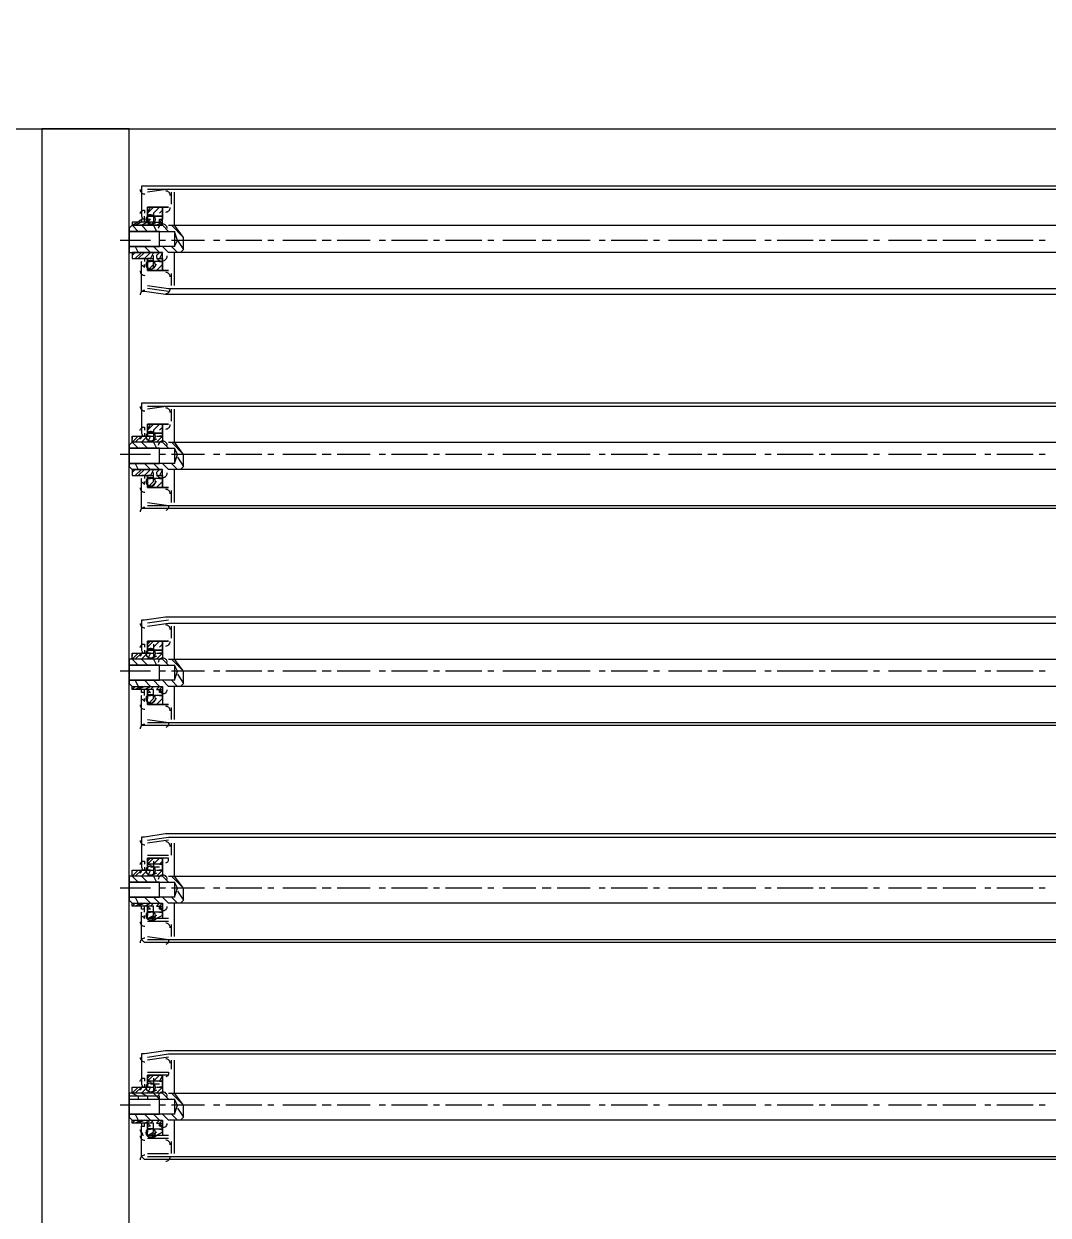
# Model space of a CAD drawing. Header units: millimetres. Extents: x -283029 to -254660, y -24907 to 10674.
# Drawn here: x -279316.98 to -279301.25, y -18406.33 to -18388.03 of the extents above; entities that cross this region are included whole.
import ezdxf

# ---------------------------------------------------------------- set-up
doc = ezdxf.new("R2010")
doc.units = ezdxf.units.MM
doc.header["$LTSCALE"] = 100
doc.layers.add('PDF2_0', color=2, linetype='Continuous')
doc.layers.add('PDF2_3中心线层', color=2, linetype='Continuous')

msp = doc.modelspace()

# ---------------------------------------------------------------- linework, layer by layer
at = {"layer": 'PDF2_0', "color": 7, "lineweight": 25}
msp.add_lwpolyline([(-279325.082, -18379.142), (-279323.786, -18379.142), (-279323.786, -18389.646), (-279282.186, -18389.646), (-279282.186, -18368.684), (-279323.786, -18368.684), (-279323.786, -18379.142)], dxfattribs=at)
msp.add_lwpolyline([(-279316.706, -18389.646), (-279316.706, -18412.968), (-279315.365, -18412.968), (-279315.365, -18389.646)], close=True, dxfattribs=at)
at = {"layer": 'PDF2_0', "lineweight": 25}
for points in [[(-279315.087, -18390.572), (-279314.763, -18390.572), (-279293.616, -18390.572), (-279293.616, -18390.525), (-279314.809, -18390.525), (-279315.133, -18390.525), (-279315.179, -18390.525), (-279315.179, -18390.988, -0.159525), (-279315.164, -18391.034, 0.152501), (-279315.226, -18391.081), (-279315.318, -18391.127), (-279315.226, -18391.22)], [(-279315.197, -18390.947, -0.414215), (-279315.133, -18390.896), (-279315.133, -18390.942)], [(-279314.975, -18391.005, 0.577372), (-279315.087, -18390.988), (-279315.041, -18390.988), (-279315.087, -18390.988), (-279315.087, -18390.942), (-279315.087, -18391.034), (-279315.041, -18391.034), (-279315.087, -18391.081), (-279315.087, -18391.034), (-279315.087, -18390.942), (-279315.087, -18390.849), (-279315.087, -18391.081), (-279315.179, -18391.127), (-279315.087, -18391.22)], [(-279293.801, -18391.543), (-279293.801, -18391.729), (-279293.847, -18391.729), (-279293.94, -18391.821), (-279293.616, -18392.099), (-279293.616, -18392.191), (-279314.809, -18392.191), (-279315.133, -18392.145), (-279315.179, -18392.145), (-279315.179, -18391.682, 0.197643), (-279315.177, -18391.736, -0.159525), (-279315.133, -18391.775), (-279315.133, -18391.729)], [(-279314.856, -18391.682), (-279314.902, -18391.682), (-279314.856, -18391.682), (-279314.856, -18391.729), (-279314.856, -18391.636), (-279314.902, -18391.636), (-279314.856, -18391.636), (-279314.856, -18391.729), (-279314.856, -18391.821), (-279315.087, -18391.821), (-279315.087, -18391.729), (-279315.087, -18391.682), (-279315.041, -18391.682), (-279315.087, -18391.682), (-279315.087, -18391.729), (-279315.095, -18391.768, 0.577372), (-279314.994, -18391.775), (-279314.994, -18391.59)], [(-279314.994, -18391.451), (-279314.902, -18391.543), (-279314.948, -18391.59, 1.000002), (-279314.781, -18391.595)], [(-279315.087, -18393.903), (-279314.763, -18393.903), (-279293.616, -18393.903), (-279293.616, -18393.857), (-279314.809, -18393.857), (-279315.133, -18393.857), (-279315.179, -18393.857), (-279315.179, -18394.32, -0.159525), (-279315.164, -18394.366, 0.152501), (-279315.197, -18394.416)], [(-279314.975, -18394.336, 0.577372), (-279315.087, -18394.32), (-279315.041, -18394.32), (-279315.087, -18394.32), (-279315.087, -18394.274), (-279315.087, -18394.366), (-279315.041, -18394.366), (-279315.087, -18394.366), (-279315.087, -18394.274), (-279315.087, -18394.181), (-279315.087, -18394.366), (-279315.179, -18394.459), (-279315.087, -18394.551)], [(-279315.197, -18394.279, -0.414215), (-279315.133, -18394.227), (-279315.133, -18394.274)], [(-279293.801, -18394.875), (-279293.801, -18395.06), (-279293.847, -18395.06), (-279293.94, -18395.153), (-279293.616, -18395.43), (-279293.616, -18395.477), (-279314.809, -18395.477), (-279315.133, -18395.477), (-279315.179, -18395.477), (-279315.179, -18395.014, 0.197643), (-279315.177, -18395.068, -0.159525), (-279315.133, -18395.107), (-279315.133, -18395.06)], [(-279314.994, -18394.783), (-279314.902, -18394.875), (-279314.948, -18394.921, 1.000002), (-279314.781, -18394.926)], [(-279314.856, -18395.014), (-279314.902, -18395.014), (-279314.856, -18395.014), (-279314.856, -18395.06), (-279314.856, -18394.968), (-279314.902, -18394.968), (-279314.856, -18394.968), (-279314.856, -18395.06), (-279314.856, -18395.153), (-279315.087, -18395.153), (-279315.087, -18395.06), (-279315.087, -18395.014), (-279315.041, -18395.014), (-279315.087, -18395.014), (-279315.087, -18395.06), (-279315.087, -18395.107, 0.577372), (-279314.975, -18395.1)], [(-279315.087, -18395.384), (-279314.763, -18395.43, -0.414215), (-279314.804, -18395.505)], [(-279315.087, -18397.281), (-279314.763, -18397.235), (-279293.616, -18397.235), (-279293.616, -18397.143), (-279314.809, -18397.143), (-279315.133, -18397.189), (-279315.179, -18397.189), (-279315.179, -18397.652, -0.159525), (-279315.164, -18397.698, 0.152501), (-279315.197, -18397.747)], [(-279315.197, -18397.61, -0.414215), (-279315.133, -18397.559), (-279315.133, -18397.605)], [(-279314.975, -18397.668, 0.577372), (-279315.087, -18397.652), (-279315.041, -18397.652), (-279315.087, -18397.652), (-279315.087, -18397.605), (-279315.087, -18397.698), (-279315.041, -18397.698), (-279315.087, -18397.698), (-279315.087, -18397.605), (-279315.087, -18397.513), (-279315.087, -18397.698), (-279315.179, -18397.79), (-279315.087, -18397.883)], [(-279314.856, -18397.744), (-279314.856, -18397.79), (-279315.318, -18397.79), (-279315.365, -18397.79), (-279315.365, -18398.161), (-279315.318, -18398.207), (-279314.856, -18398.207), (-279314.902, -18398.253, 1.000002), (-279314.781, -18398.258)], [(-279293.616, -18398.762), (-279293.616, -18398.808), (-279314.809, -18398.808), (-279315.133, -18398.808), (-279315.179, -18398.808), (-279315.179, -18398.346, 0.197643), (-279315.177, -18398.4, -0.159525), (-279315.133, -18398.438), (-279315.133, -18398.392)], [(-279314.975, -18398.432, -0.577372), (-279315.087, -18398.438), (-279315.087, -18398.392)], [(-279315.087, -18398.716), (-279314.763, -18398.762, -0.414215), (-279314.804, -18398.837)], [(-279315.087, -18400.567), (-279314.763, -18400.521), (-279293.616, -18400.521), (-279293.616, -18400.474), (-279314.809, -18400.474), (-279315.133, -18400.521), (-279315.179, -18400.521), (-279315.179, -18400.983, -0.159525), (-279315.164, -18401.03, 0.152501), (-279315.197, -18401.079)], [(-279315.197, -18400.942, -0.414215), (-279315.133, -18400.891), (-279315.133, -18400.937)], [(-279314.804, -18400.919, 0.414215), (-279314.763, -18400.844), (-279315.087, -18400.844)], [(-279314.856, -18401.076), (-279314.856, -18401.122), (-279315.318, -18401.122), (-279315.365, -18401.122), (-279315.365, -18401.492), (-279315.318, -18401.539), (-279314.856, -18401.539), (-279314.902, -18401.585, 1.000002), (-279314.781, -18401.59)], [(-279293.616, -18402.094), (-279293.616, -18402.14), (-279314.809, -18402.14), (-279315.133, -18402.14), (-279315.179, -18402.094), (-279315.179, -18401.677, 0.197643), (-279315.177, -18401.732, -0.159525), (-279315.133, -18401.77), (-279315.133, -18401.724)], [(-279314.856, -18401.724), (-279314.948, -18401.77, -0.577372), (-279315.087, -18401.77), (-279315.087, -18401.724)], [(-279315.087, -18402.048), (-279314.763, -18402.094, -0.414215), (-279314.804, -18402.169)], [(-279315.087, -18403.899), (-279314.763, -18403.852), (-279293.616, -18403.852), (-279293.616, -18403.806), (-279314.809, -18403.806), (-279315.133, -18403.852), (-279315.179, -18403.852), (-279315.179, -18404.315, -0.159525), (-279315.164, -18404.361, 0.152501), (-279315.197, -18404.411)], [(-279315.197, -18404.274, -0.414215), (-279315.133, -18404.222), (-279315.133, -18404.269)], [(-279315.087, -18404.13), (-279314.763, -18404.13, -0.414215), (-279314.804, -18404.205)], [(-279314.856, -18404.408), (-279314.856, -18404.454), (-279315.318, -18404.454), (-279315.365, -18404.454), (-279315.365, -18404.824), (-279315.318, -18404.87), (-279314.856, -18404.87), (-279314.902, -18404.917, 1.000002), (-279314.781, -18404.922)], [(-279315.151, -18405.107, 0.159525), (-279315.164, -18405.066, -0.197643), (-279315.197, -18405.015)], [(-279314.856, -18405.055), (-279314.948, -18405.102, -0.577372), (-279315.095, -18405.096)]]:
    msp.add_lwpolyline(points, format="xyb", dxfattribs=at)
for points in [[(-279315.179, -18390.525), (-279315.179, -18390.525)], [(-279315.087, -18390.525), (-279315.087, -18390.525)], [(-279314.763, -18390.572), (-279315.087, -18390.618)], [(-279314.763, -18390.618), (-279314.763, -18390.618)], [(-279314.717, -18390.803), (-279314.717, -18390.618)], [(-279314.578, -18391.543), (-279314.532, -18391.497), (-279314.532, -18391.451), (-279314.532, -18391.312), (-279314.67, -18391.127), (-279314.67, -18390.803), (-279314.67, -18390.618)], [(-279314.902, -18390.849), (-279314.994, -18390.942), (-279314.994, -18391.081), (-279315.318, -18391.081), (-279315.318, -18391.127), (-279314.856, -18391.127), (-279314.856, -18391.081), (-279314.856, -18390.849), (-279314.856, -18390.942), (-279314.856, -18391.034), (-279314.902, -18391.081), (-279314.902, -18391.034), (-279314.856, -18391.034), (-279314.856, -18390.942), (-279314.856, -18390.988)], [(-279314.994, -18390.849), (-279315.087, -18390.942), (-279315.041, -18390.849)], [(-279315.087, -18390.849), (-279314.856, -18390.849), (-279315.087, -18390.849)], [(-279314.763, -18390.803), (-279314.763, -18390.803)], [(-279315.133, -18391.081), (-279315.133, -18391.034), (-279315.179, -18391.034), (-279315.179, -18391.081), (-279315.272, -18391.127)], [(-279315.179, -18390.942), (-279315.179, -18390.942)], [(-279315.179, -18390.988), (-279315.179, -18390.988)], [(-279315.133, -18391.034), (-279315.133, -18390.988)], [(-279315.087, -18390.942), (-279315.087, -18390.896)], [(-279315.087, -18391.034), (-279315.087, -18391.034)], [(-279314.856, -18390.896), (-279314.902, -18390.942)], [(-279314.856, -18390.942), (-279314.856, -18390.942)], [(-279314.763, -18391.22), (-279314.856, -18391.127), (-279315.318, -18391.127), (-279315.365, -18391.173), (-279315.365, -18391.543), (-279315.318, -18391.543), (-279314.856, -18391.543), (-279314.902, -18391.636)], [(-279314.67, -18391.451), (-279315.365, -18391.451), (-279314.902, -18391.451), (-279314.902, -18391.22), (-279315.365, -18391.22), (-279314.67, -18391.22), (-279314.67, -18391.451), (-279314.624, -18391.358), (-279314.67, -18391.22)], [(-279315.318, -18391.081), (-279315.318, -18391.081)], [(-279315.226, -18391.22), (-279315.226, -18391.22)], [(-279315.041, -18391.081), (-279315.087, -18391.127)], [(-279315.087, -18391.22), (-279315.087, -18391.22)], [(-279315.041, -18391.127), (-279314.948, -18391.081), (-279314.856, -18391.081), (-279314.948, -18391.127)], [(-279314.994, -18391.127), (-279314.948, -18391.22), (-279314.902, -18391.22)], [(-279314.856, -18391.127), (-279314.856, -18391.127)], [(-279314.763, -18391.127), (-279294.217, -18391.127)], [(-279314.717, -18391.127), (-279314.532, -18391.312)], [(-279314.624, -18391.358), (-279314.532, -18391.497)], [(-279315.318, -18391.451), (-279315.272, -18391.451), (-279315.226, -18391.543)], [(-279315.272, -18391.543), (-279315.318, -18391.59)], [(-279315.087, -18391.636), (-279315.087, -18391.821), (-279314.856, -18391.821), (-279314.856, -18391.636), (-279314.856, -18391.543), (-279315.318, -18391.543), (-279315.318, -18391.636), (-279314.994, -18391.636)], [(-279315.179, -18391.543), (-279315.272, -18391.636)], [(-279315.133, -18391.543), (-279315.226, -18391.636)], [(-279315.133, -18391.451), (-279315.041, -18391.543), (-279315.133, -18391.636), (-279315.133, -18391.682)], [(-279315.087, -18392.052), (-279314.763, -18392.099), (-279293.616, -18392.099), (-279294.217, -18392.099), (-279294.31, -18392.052), (-279294.31, -18391.543)], [(-279314.994, -18391.543), (-279315.041, -18391.636)], [(-279314.994, -18391.451), (-279314.994, -18391.451)], [(-279294.217, -18391.543), (-279314.763, -18391.543), (-279314.856, -18391.451)], [(-279314.717, -18391.451), (-279314.624, -18391.543)], [(-279314.67, -18392.052), (-279314.67, -18391.867), (-279314.67, -18391.543)], [(-279315.133, -18391.636), (-279315.179, -18391.636)], [(-279315.179, -18391.636), (-279315.179, -18391.636)], [(-279315.179, -18391.729), (-279315.179, -18391.729)], [(-279315.133, -18391.636), (-279315.133, -18391.636)], [(-279315.087, -18391.636), (-279315.087, -18391.636)], [(-279314.994, -18391.729), (-279315.087, -18391.821), (-279314.763, -18391.821), (-279315.087, -18391.821)], [(-279314.902, -18391.682), (-279315.041, -18391.682)], [(-279314.948, -18391.729), (-279315.041, -18391.821)], [(-279314.948, -18391.636), (-279314.856, -18391.636)], [(-279314.856, -18391.729), (-279314.948, -18391.821)], [(-279314.856, -18391.775), (-279314.856, -18391.821)], [(-279314.763, -18391.867), (-279314.763, -18391.867)], [(-279314.717, -18392.052), (-279314.717, -18391.867)], [(-279315.179, -18392.145), (-279315.179, -18392.145)], [(-279315.133, -18392.145), (-279315.133, -18392.145)], [(-279314.763, -18392.145), (-279315.087, -18392.099)], [(-279315.087, -18392.145), (-279315.087, -18392.145)], [(-279314.763, -18392.052), (-279314.763, -18392.052)], [(-279315.179, -18393.857), (-279315.179, -18393.857)], [(-279315.087, -18393.857), (-279315.087, -18393.857)], [(-279314.763, -18393.903), (-279315.087, -18393.95)], [(-279314.763, -18393.95), (-279314.763, -18393.95)], [(-279314.717, -18394.135), (-279314.717, -18393.95)], [(-279314.578, -18394.875), (-279314.532, -18394.829), (-279314.532, -18394.783), (-279314.532, -18394.644), (-279314.67, -18394.459), (-279314.67, -18394.135), (-279314.67, -18393.95)], [(-279314.994, -18394.181), (-279315.087, -18394.274), (-279315.041, -18394.181)], [(-279315.087, -18394.181), (-279314.856, -18394.181), (-279315.087, -18394.181)], [(-279314.902, -18394.181), (-279314.994, -18394.274), (-279314.994, -18394.412)], [(-279314.856, -18394.32), (-279314.856, -18394.274), (-279314.856, -18394.366), (-279314.902, -18394.366), (-279314.856, -18394.366), (-279314.856, -18394.274), (-279314.856, -18394.181), (-279314.856, -18394.366), (-279314.856, -18394.459), (-279314.763, -18394.551)], [(-279314.763, -18394.135), (-279314.763, -18394.135)], [(-279315.226, -18394.366), (-279315.318, -18394.459), (-279315.226, -18394.551)], [(-279315.318, -18394.366), (-279315.318, -18394.412)], [(-279314.856, -18394.459), (-279315.318, -18394.459), (-279315.318, -18394.366), (-279314.994, -18394.366)], [(-279315.133, -18394.32), (-279315.133, -18394.366), (-279315.179, -18394.366), (-279315.272, -18394.459)], [(-279315.179, -18394.274), (-279315.179, -18394.274)], [(-279315.179, -18394.32), (-279315.179, -18394.32)], [(-279315.179, -18394.366), (-279315.179, -18394.366)], [(-279315.087, -18394.274), (-279315.087, -18394.227)], [(-279315.041, -18394.366), (-279315.087, -18394.459)], [(-279315.087, -18394.366), (-279315.087, -18394.366)], [(-279314.948, -18394.366), (-279314.856, -18394.366), (-279314.948, -18394.459)], [(-279314.856, -18394.227), (-279314.902, -18394.274)], [(-279314.856, -18394.274), (-279314.856, -18394.274)], [(-279314.856, -18394.412), (-279314.856, -18394.459), (-279315.318, -18394.459), (-279315.365, -18394.505), (-279315.365, -18394.829), (-279315.318, -18394.875), (-279314.856, -18394.875), (-279314.902, -18394.968)], [(-279314.67, -18394.783), (-279315.365, -18394.783), (-279314.902, -18394.783), (-279314.902, -18394.551), (-279315.365, -18394.551), (-279314.67, -18394.551), (-279314.67, -18394.783), (-279314.624, -18394.644), (-279314.67, -18394.551)], [(-279315.226, -18394.551), (-279315.226, -18394.551)], [(-279315.087, -18394.551), (-279315.087, -18394.551)], [(-279314.948, -18394.412), (-279315.041, -18394.459)], [(-279314.994, -18394.459), (-279314.948, -18394.551), (-279314.902, -18394.551)], [(-279314.763, -18394.459), (-279294.217, -18394.459)], [(-279314.717, -18394.459), (-279314.532, -18394.644)], [(-279314.624, -18394.69), (-279314.532, -18394.829)], [(-279315.318, -18394.783), (-279315.272, -18394.783), (-279315.226, -18394.875)], [(-279315.272, -18394.875), (-279315.318, -18394.921)], [(-279315.087, -18394.968), (-279315.087, -18395.153), (-279314.856, -18395.153), (-279314.856, -18394.968), (-279314.856, -18394.875), (-279315.318, -18394.875), (-279315.318, -18394.968), (-279314.994, -18394.968)], [(-279315.179, -18394.875), (-279315.272, -18394.968)], [(-279315.133, -18394.875), (-279315.226, -18394.968)], [(-279315.133, -18394.783), (-279315.041, -18394.875), (-279315.133, -18394.968), (-279315.133, -18395.014)], [(-279315.087, -18395.43), (-279314.763, -18395.43), (-279293.616, -18395.43), (-279294.217, -18395.43), (-279294.31, -18395.384), (-279294.31, -18394.875)], [(-279314.994, -18394.875), (-279315.041, -18394.968)], [(-279314.994, -18394.783), (-279314.994, -18394.783)], [(-279294.217, -18394.875), (-279314.763, -18394.875), (-279314.856, -18394.783)], [(-279314.717, -18394.783), (-279314.624, -18394.875)], [(-279314.67, -18395.384), (-279314.67, -18395.199), (-279314.67, -18394.875)], [(-279315.133, -18394.968), (-279315.179, -18394.968)], [(-279315.179, -18394.968), (-279315.179, -18394.968)], [(-279315.179, -18395.06), (-279315.179, -18395.06)], [(-279315.133, -18394.968), (-279315.133, -18394.968)], [(-279315.087, -18395.153), (-279314.763, -18395.153), (-279315.087, -18395.153), (-279314.994, -18395.06), (-279314.994, -18394.921)], [(-279315.087, -18394.968), (-279315.087, -18394.968)], [(-279314.902, -18395.014), (-279315.041, -18395.014)], [(-279314.948, -18395.06), (-279315.041, -18395.153)], [(-279314.948, -18394.968), (-279314.856, -18394.968)], [(-279314.856, -18395.06), (-279314.948, -18395.153)], [(-279314.856, -18395.107), (-279314.856, -18395.153)], [(-279314.763, -18395.199), (-279314.763, -18395.199)], [(-279314.717, -18395.384), (-279314.717, -18395.199)], [(-279314.763, -18395.384), (-279314.763, -18395.384)], [(-279315.179, -18395.477), (-279315.179, -18395.477)], [(-279315.133, -18395.477), (-279315.133, -18395.477)], [(-279315.087, -18395.477), (-279315.087, -18395.477)], [(-279315.179, -18397.189), (-279315.179, -18397.189)], [(-279314.763, -18397.189), (-279315.087, -18397.235)], [(-279315.087, -18397.189), (-279315.087, -18397.189)], [(-279314.763, -18397.281), (-279314.763, -18397.281)], [(-279314.717, -18397.466), (-279314.717, -18397.281)], [(-279314.578, -18398.207), (-279314.532, -18398.161), (-279314.532, -18398.114), (-279314.532, -18397.975), (-279314.67, -18397.79), (-279314.67, -18397.466), (-279314.67, -18397.281)], [(-279314.763, -18397.466), (-279314.763, -18397.466)], [(-279315.133, -18397.652), (-279315.133, -18397.698), (-279315.179, -18397.698), (-279315.272, -18397.79)], [(-279315.179, -18397.605), (-279315.179, -18397.605)], [(-279315.179, -18397.652), (-279315.179, -18397.652)], [(-279314.994, -18397.513), (-279315.087, -18397.605), (-279315.087, -18397.559), (-279315.041, -18397.513)], [(-279315.087, -18397.513), (-279314.856, -18397.513), (-279315.087, -18397.513)], [(-279314.902, -18397.513), (-279314.994, -18397.605)], [(-279314.994, -18397.559), (-279314.994, -18397.744)], [(-279314.856, -18397.652), (-279314.856, -18397.605), (-279314.856, -18397.698), (-279314.902, -18397.698), (-279314.856, -18397.698), (-279314.856, -18397.605), (-279314.856, -18397.513), (-279314.856, -18397.698), (-279314.856, -18397.79), (-279314.763, -18397.883)], [(-279314.856, -18397.559), (-279314.902, -18397.605)], [(-279314.856, -18397.605), (-279314.856, -18397.605)], [(-279315.226, -18397.698), (-279315.318, -18397.79), (-279315.226, -18397.883)], [(-279315.318, -18397.698), (-279315.318, -18397.744)], [(-279314.856, -18397.79), (-279315.318, -18397.79), (-279315.318, -18397.698), (-279314.994, -18397.698)], [(-279315.179, -18397.698), (-279315.179, -18397.698)], [(-279315.041, -18397.698), (-279315.087, -18397.79)], [(-279315.087, -18397.698), (-279315.087, -18397.698)], [(-279314.948, -18397.744), (-279315.041, -18397.79)], [(-279314.994, -18397.79), (-279314.948, -18397.883), (-279314.902, -18397.883)], [(-279314.948, -18397.698), (-279314.856, -18397.698), (-279314.948, -18397.79)], [(-279314.763, -18397.79), (-279294.217, -18397.79)], [(-279314.717, -18397.79), (-279314.532, -18397.975)], [(-279314.67, -18398.114), (-279315.365, -18398.114), (-279314.902, -18398.114), (-279314.902, -18397.883), (-279315.365, -18397.883), (-279314.67, -18397.883), (-279314.67, -18398.114), (-279314.624, -18397.975), (-279314.67, -18397.883)], [(-279315.226, -18397.883), (-279315.226, -18397.883)], [(-279315.087, -18397.883), (-279315.087, -18397.883)], [(-279314.624, -18398.022), (-279314.532, -18398.161)], [(-279315.318, -18398.114), (-279315.272, -18398.114), (-279315.226, -18398.207)], [(-279315.087, -18398.485), (-279314.763, -18398.485), (-279315.087, -18398.485), (-279314.994, -18398.392), (-279314.994, -18398.253), (-279315.318, -18398.253), (-279315.318, -18398.207), (-279314.856, -18398.207), (-279314.856, -18398.253), (-279314.856, -18398.485), (-279315.087, -18398.485), (-279315.087, -18398.253)], [(-279315.272, -18398.207), (-279315.318, -18398.253)], [(-279315.179, -18398.207), (-279315.272, -18398.253)], [(-279315.133, -18398.207), (-279315.226, -18398.253)], [(-279315.133, -18398.346), (-279315.133, -18398.299), (-279315.133, -18398.253), (-279315.041, -18398.207), (-279315.133, -18398.114)], [(-279315.087, -18398.762), (-279314.763, -18398.762), (-279293.616, -18398.762), (-279294.217, -18398.762), (-279294.31, -18398.716), (-279294.31, -18398.207)], [(-279314.994, -18398.207), (-279315.041, -18398.253)], [(-279314.994, -18398.114), (-279314.902, -18398.207), (-279314.948, -18398.253), (-279314.856, -18398.253)], [(-279314.994, -18398.114), (-279314.994, -18398.114)], [(-279294.217, -18398.207), (-279314.763, -18398.207), (-279314.856, -18398.114)], [(-279314.717, -18398.114), (-279314.624, -18398.207)], [(-279314.67, -18398.716), (-279314.67, -18398.531), (-279314.67, -18398.207)], [(-279315.133, -18398.299), (-279315.179, -18398.299), (-279315.179, -18398.253)], [(-279315.179, -18398.392), (-279315.179, -18398.392)], [(-279314.856, -18398.346), (-279314.902, -18398.346), (-279314.856, -18398.346), (-279314.856, -18398.392), (-279314.856, -18398.299), (-279314.902, -18398.299), (-279314.902, -18398.253), (-279314.856, -18398.299), (-279314.856, -18398.392), (-279314.856, -18398.485), (-279315.087, -18398.485), (-279315.087, -18398.392), (-279315.087, -18398.346), (-279315.041, -18398.346), (-279315.087, -18398.346)], [(-279315.087, -18398.299), (-279315.087, -18398.299)], [(-279315.087, -18398.346), (-279315.087, -18398.346)], [(-279315.087, -18398.392), (-279315.087, -18398.392)], [(-279314.902, -18398.346), (-279315.041, -18398.346)], [(-279314.948, -18398.392), (-279315.041, -18398.485)], [(-279314.856, -18398.392), (-279314.948, -18398.485)], [(-279314.856, -18398.438), (-279314.856, -18398.485)], [(-279314.763, -18398.531), (-279314.763, -18398.531)], [(-279314.717, -18398.716), (-279314.717, -18398.531)], [(-279315.179, -18398.808), (-279315.179, -18398.762)], [(-279314.763, -18398.716), (-279314.763, -18398.716)], [(-279315.133, -18398.808), (-279315.133, -18398.808)], [(-279315.087, -18398.808), (-279315.087, -18398.808)], [(-279315.179, -18400.521), (-279315.179, -18400.521)], [(-279315.087, -18400.521), (-279315.087, -18400.521)], [(-279314.763, -18400.567), (-279315.087, -18400.613)], [(-279314.763, -18400.613), (-279314.763, -18400.613)], [(-279314.717, -18400.798), (-279314.717, -18400.613)], [(-279314.578, -18401.539), (-279314.532, -18401.492), (-279314.532, -18401.446), (-279314.532, -18401.307), (-279314.67, -18401.122), (-279314.67, -18400.798), (-279314.67, -18400.613)], [(-279314.994, -18400.844), (-279315.087, -18400.937), (-279315.041, -18400.937), (-279315.087, -18400.937), (-279315.087, -18401.03), (-279315.041, -18401.03), (-279315.087, -18401.03), (-279315.087, -18400.937), (-279315.087, -18400.844), (-279315.087, -18401.03), (-279315.179, -18401.122), (-279315.087, -18401.215)], [(-279315.179, -18400.937), (-279315.179, -18400.937)], [(-279315.087, -18400.798), (-279314.763, -18400.798)], [(-279315.041, -18400.844), (-279315.087, -18400.891), (-279315.087, -18400.937)], [(-279315.087, -18400.844), (-279314.856, -18400.844), (-279315.087, -18400.844)], [(-279314.856, -18400.891), (-279314.902, -18400.937), (-279314.856, -18400.937), (-279315.041, -18400.937)], [(-279314.902, -18400.844), (-279314.994, -18400.937)], [(-279314.994, -18400.891), (-279314.994, -18401.076)], [(-279314.856, -18400.937), (-279314.856, -18400.844), (-279314.856, -18401.03), (-279314.856, -18401.122), (-279314.763, -18401.215)], [(-279314.856, -18400.937), (-279314.856, -18400.937)], [(-279315.226, -18401.03), (-279315.318, -18401.122), (-279315.226, -18401.215)], [(-279315.318, -18401.03), (-279315.318, -18401.03)], [(-279314.856, -18401.122), (-279315.318, -18401.122), (-279315.318, -18401.03), (-279314.994, -18401.03)], [(-279315.133, -18400.983), (-279315.133, -18401.03), (-279315.179, -18401.03), (-279315.272, -18401.122)], [(-279315.179, -18400.983), (-279315.179, -18400.983)], [(-279315.179, -18401.03), (-279315.179, -18401.03)], [(-279315.041, -18401.03), (-279315.087, -18401.122)], [(-279315.087, -18401.03), (-279315.087, -18401.03)], [(-279314.902, -18400.983), (-279315.041, -18400.983)], [(-279314.948, -18401.076), (-279315.041, -18401.122)], [(-279314.994, -18401.122), (-279314.948, -18401.215), (-279314.902, -18401.215)], [(-279314.948, -18401.03), (-279314.856, -18401.03), (-279314.948, -18401.122)], [(-279314.763, -18401.122), (-279294.217, -18401.122)], [(-279314.717, -18401.122), (-279314.532, -18401.307)], [(-279314.67, -18401.446), (-279315.365, -18401.446), (-279314.902, -18401.446), (-279314.902, -18401.215), (-279315.365, -18401.215), (-279314.67, -18401.215), (-279314.67, -18401.446), (-279314.624, -18401.307), (-279314.67, -18401.215)], [(-279315.226, -18401.215), (-279315.226, -18401.215)], [(-279315.087, -18401.215), (-279315.087, -18401.215)], [(-279315.318, -18401.446), (-279315.272, -18401.446), (-279315.226, -18401.539)], [(-279315.133, -18401.677), (-279315.133, -18401.631), (-279315.133, -18401.585), (-279315.041, -18401.539), (-279315.133, -18401.446)], [(-279314.994, -18401.446), (-279314.902, -18401.539), (-279314.948, -18401.585), (-279314.856, -18401.585)], [(-279314.994, -18401.446), (-279314.994, -18401.446)], [(-279294.217, -18401.539), (-279314.763, -18401.539), (-279314.856, -18401.446)], [(-279314.717, -18401.446), (-279314.624, -18401.539)], [(-279314.624, -18401.353), (-279314.532, -18401.492)], [(-279314.763, -18401.77), (-279315.087, -18401.77), (-279314.994, -18401.724), (-279314.994, -18401.585), (-279315.318, -18401.585), (-279315.318, -18401.539), (-279314.856, -18401.539), (-279314.856, -18401.585), (-279314.856, -18401.77), (-279315.087, -18401.77), (-279315.087, -18401.585)], [(-279315.272, -18401.539), (-279315.318, -18401.585)], [(-279315.179, -18401.539), (-279315.272, -18401.585)], [(-279315.133, -18401.539), (-279315.226, -18401.585)], [(-279315.133, -18401.631), (-279315.179, -18401.631), (-279315.179, -18401.585)], [(-279315.087, -18402.094), (-279314.763, -18402.094), (-279293.616, -18402.094), (-279294.217, -18402.094), (-279294.31, -18402.048), (-279294.31, -18401.539)], [(-279314.856, -18401.677), (-279314.902, -18401.677), (-279314.856, -18401.677), (-279314.856, -18401.724), (-279314.856, -18401.631), (-279314.902, -18401.631), (-279314.902, -18401.585), (-279314.856, -18401.631), (-279314.856, -18401.724), (-279314.856, -18401.77), (-279315.087, -18401.77), (-279315.087, -18401.724), (-279315.087, -18401.677), (-279315.041, -18401.677), (-279315.087, -18401.677)], [(-279315.087, -18401.631), (-279315.087, -18401.631)], [(-279315.087, -18401.677), (-279315.087, -18401.677)], [(-279314.994, -18401.539), (-279315.041, -18401.585)], [(-279314.902, -18401.677), (-279315.041, -18401.677)], [(-279314.67, -18402.048), (-279314.67, -18401.862), (-279314.67, -18401.539)], [(-279315.179, -18401.724), (-279315.179, -18401.724)], [(-279315.087, -18401.724), (-279315.087, -18401.724)], [(-279314.763, -18401.816), (-279315.087, -18401.816)], [(-279314.948, -18401.724), (-279315.041, -18401.77)], [(-279314.856, -18401.724), (-279314.856, -18401.724)], [(-279314.856, -18401.77), (-279314.856, -18401.77)], [(-279314.763, -18401.862), (-279314.763, -18401.862)], [(-279314.717, -18402.048), (-279314.717, -18401.862)], [(-279314.763, -18402.048), (-279314.763, -18402.048)], [(-279315.179, -18402.094), (-279315.179, -18402.094)], [(-279315.133, -18402.14), (-279315.133, -18402.14)], [(-279315.087, -18402.14), (-279315.087, -18402.14)], [(-279315.179, -18403.852), (-279315.179, -18403.852)], [(-279315.087, -18403.852), (-279315.087, -18403.852)], [(-279314.763, -18403.899), (-279315.087, -18403.945)], [(-279314.763, -18403.945), (-279314.763, -18403.945)], [(-279314.717, -18404.084), (-279314.717, -18403.945)], [(-279314.578, -18404.87), (-279314.532, -18404.824), (-279314.532, -18404.778), (-279314.532, -18404.639), (-279314.67, -18404.454), (-279314.67, -18404.084), (-279314.67, -18403.945)], [(-279314.994, -18404.176), (-279315.087, -18404.269), (-279315.041, -18404.269), (-279315.087, -18404.269), (-279315.087, -18404.361), (-279315.041, -18404.361), (-279315.087, -18404.361), (-279315.087, -18404.269), (-279315.087, -18404.176), (-279315.087, -18404.361), (-279315.179, -18404.454), (-279315.087, -18404.5), (-279315.087, -18404.546)], [(-279315.041, -18404.176), (-279315.087, -18404.222), (-279315.087, -18404.269)], [(-279315.087, -18404.176), (-279314.856, -18404.176), (-279315.087, -18404.176)], [(-279314.763, -18404.176), (-279315.087, -18404.176)], [(-279314.856, -18404.176), (-279314.902, -18404.269), (-279314.856, -18404.269), (-279315.041, -18404.269)], [(-279314.902, -18404.176), (-279314.994, -18404.269)], [(-279314.994, -18404.222), (-279314.994, -18404.408)], [(-279314.856, -18404.269), (-279314.856, -18404.176), (-279314.856, -18404.361), (-279314.856, -18404.454), (-279314.763, -18404.546)], [(-279314.763, -18404.084), (-279314.763, -18404.084)], [(-279315.226, -18404.361), (-279315.318, -18404.454), (-279315.226, -18404.5), (-279315.226, -18404.546)], [(-279315.318, -18404.361), (-279315.318, -18404.361)], [(-279314.856, -18404.454), (-279315.318, -18404.454), (-279315.318, -18404.361), (-279314.994, -18404.361)], [(-279315.133, -18404.315), (-279315.133, -18404.361), (-279315.179, -18404.361), (-279315.272, -18404.454)], [(-279315.179, -18404.269), (-279315.179, -18404.269)], [(-279315.179, -18404.315), (-279315.179, -18404.315)], [(-279315.179, -18404.361), (-279315.179, -18404.361)], [(-279315.041, -18404.361), (-279315.087, -18404.454)], [(-279315.087, -18404.361), (-279315.087, -18404.361)], [(-279314.902, -18404.315), (-279315.041, -18404.315)], [(-279314.948, -18404.408), (-279315.041, -18404.454)], [(-279314.948, -18404.361), (-279314.856, -18404.361), (-279314.948, -18404.454)], [(-279314.856, -18404.269), (-279314.856, -18404.269)], [(-279314.67, -18404.778), (-279315.365, -18404.778), (-279314.902, -18404.778), (-279314.902, -18404.5), (-279315.365, -18404.5)], [(-279315.365, -18404.546), (-279314.67, -18404.546), (-279314.67, -18404.778), (-279314.624, -18404.639), (-279314.67, -18404.546)], [(-279314.994, -18404.454), (-279314.948, -18404.5), (-279314.902, -18404.546)], [(-279314.763, -18404.454), (-279294.217, -18404.454)], [(-279314.717, -18404.454), (-279314.532, -18404.639)], [(-279315.318, -18404.778), (-279315.272, -18404.778), (-279315.226, -18404.87)], [(-279293.616, -18405.426), (-279293.616, -18405.472), (-279314.809, -18405.472), (-279315.133, -18405.472), (-279315.179, -18405.426), (-279315.179, -18404.963), (-279315.133, -18404.963), (-279315.133, -18404.917), (-279315.041, -18404.87), (-279315.133, -18404.778)], [(-279314.994, -18404.778), (-279314.902, -18404.87), (-279314.948, -18404.917), (-279314.856, -18404.917)], [(-279314.994, -18404.778), (-279314.994, -18404.778)], [(-279294.217, -18404.87), (-279314.763, -18404.87), (-279314.856, -18404.778)], [(-279314.717, -18404.778), (-279314.624, -18404.87)], [(-279314.624, -18404.685), (-279314.532, -18404.824)], [(-279314.763, -18405.102), (-279315.087, -18405.102), (-279314.994, -18405.055), (-279314.994, -18404.917), (-279315.318, -18404.917), (-279315.318, -18404.87), (-279314.856, -18404.87), (-279314.856, -18404.917), (-279314.856, -18405.102), (-279315.087, -18405.102), (-279315.087, -18404.917)], [(-279315.272, -18404.87), (-279315.318, -18404.917)], [(-279315.179, -18404.87), (-279315.272, -18404.917)], [(-279315.133, -18404.87), (-279315.226, -18404.917)], [(-279315.179, -18404.917), (-279315.179, -18404.963)], [(-279315.133, -18404.963), (-279315.133, -18404.963)], [(-279315.087, -18405.426), (-279314.763, -18405.426), (-279293.616, -18405.426), (-279294.217, -18405.426), (-279294.31, -18405.379), (-279294.31, -18404.87)], [(-279314.856, -18405.009), (-279314.902, -18405.009), (-279314.856, -18405.009), (-279314.856, -18405.055), (-279314.856, -18404.963), (-279314.902, -18404.963), (-279314.902, -18404.917), (-279314.856, -18404.963), (-279314.856, -18405.055), (-279314.856, -18405.102), (-279315.087, -18405.102), (-279315.087, -18405.055), (-279315.087, -18405.009), (-279315.041, -18405.009), (-279315.087, -18405.009)], [(-279315.087, -18404.917), (-279315.087, -18404.917)], [(-279314.994, -18404.87), (-279315.041, -18404.917)], [(-279314.67, -18405.379), (-279314.67, -18405.194), (-279314.67, -18404.87)], [(-279315.179, -18405.055), (-279315.179, -18405.055)], [(-279315.133, -18405.055), (-279315.133, -18405.055)], [(-279315.087, -18405.009), (-279315.087, -18405.009)], [(-279315.087, -18405.055), (-279315.087, -18405.055)], [(-279315.087, -18405.055), (-279315.087, -18405.055)], [(-279314.763, -18405.148), (-279315.087, -18405.148)], [(-279314.902, -18405.009), (-279315.041, -18405.009)], [(-279314.948, -18405.055), (-279315.041, -18405.102)], [(-279314.856, -18405.055), (-279314.856, -18405.055)], [(-279314.856, -18405.102), (-279314.856, -18405.102)], [(-279314.763, -18405.194), (-279314.763, -18405.194)], [(-279314.717, -18405.379), (-279314.717, -18405.194)], [(-279315.179, -18405.426), (-279315.179, -18405.426)], [(-279315.133, -18405.472), (-279315.133, -18405.472)], [(-279315.087, -18405.379), (-279314.763, -18405.379)], [(-279315.087, -18405.472), (-279315.087, -18405.472)]]:
    msp.add_lwpolyline(points, dxfattribs=at)
for points in [[(-279315.087, -18390.849), (-279314.763, -18390.849)], [(-279315.041, -18390.988), (-279314.856, -18390.988), (-279314.902, -18390.988)], [(-279315.087, -18391.636), (-279315.041, -18391.636), (-279315.087, -18391.636), (-279315.087, -18391.729)], [(-279315.087, -18394.181), (-279314.763, -18394.181)], [(-279315.041, -18394.32), (-279314.856, -18394.32), (-279314.902, -18394.32)], [(-279315.087, -18394.968), (-279315.041, -18394.968), (-279315.087, -18394.968), (-279315.087, -18395.06)], [(-279315.087, -18397.513), (-279314.763, -18397.513)], [(-279315.041, -18397.652), (-279314.856, -18397.652), (-279314.902, -18397.652)], [(-279315.087, -18398.253), (-279315.041, -18398.299), (-279315.087, -18398.299), (-279315.087, -18398.392), (-279315.087, -18398.299)], [(-279314.856, -18400.937), (-279314.856, -18401.03), (-279314.902, -18401.03), (-279314.856, -18401.03)], [(-279315.087, -18401.585), (-279315.041, -18401.631), (-279315.087, -18401.631), (-279315.087, -18401.724), (-279315.087, -18401.631)], [(-279314.856, -18404.269), (-279314.856, -18404.361), (-279314.902, -18404.361), (-279314.856, -18404.361)], [(-279315.087, -18404.917), (-279315.041, -18404.963), (-279315.087, -18404.963), (-279315.087, -18405.055), (-279315.087, -18404.963)]]:
    msp.add_lwpolyline(points, close=True, dxfattribs=at)
for centre in [(-279315.035, -18391.039), (-279315.035, -18391.733), (-279315.035, -18394.371), (-279315.035, -18395.065), (-279315.035, -18397.703), (-279315.035, -18398.397), (-279315.035, -18401.035), (-279315.035, -18401.729), (-279315.035, -18404.367), (-279315.035, -18405.061)]:
    msp.add_circle(centre, 0.0694, dxfattribs=at)
for centre, start, end in [((-279315.128, -18390.577), 180.7469, 274.0263), ((-279314.804, -18390.669), 359.9999, 90.0001), ((-279314.804, -18390.854), 269.9999, 0.0001), ((-279314.85, -18391.178), 359.9999, 180.0001), ((-279315.128, -18391.826), 179.9999, 270.0001), ((-279314.804, -18391.919), 359.9999, 90.0001), ((-279315.128, -18392.196), 85.9737, 179.2531), ((-279314.804, -18392.104), 269.9999, 0.0001), ((-279315.128, -18393.908), 180.7469, 274.0263), ((-279314.804, -18394.001), 359.9999, 90.0001), ((-279314.804, -18394.186), 269.9999, 0.0001), ((-279314.85, -18394.51), 359.9999, 180.0001), ((-279315.128, -18395.158), 179.9999, 270.0001), ((-279314.804, -18395.25), 359.9999, 90.0001), ((-279315.128, -18395.528), 85.9737, 179.2531), ((-279315.128, -18397.24), 180.7469, 274.0263), ((-279314.804, -18397.333), 359.9999, 90.0001), ((-279314.804, -18397.518), 269.9999, 0.0001), ((-279314.85, -18397.842), 359.9999, 180.0001), ((-279315.128, -18398.49), 179.9999, 270.0001), ((-279314.804, -18398.582), 359.9999, 90.0001), ((-279315.128, -18398.86), 85.9737, 179.2531), ((-279315.128, -18400.572), 180.7469, 274.0263), ((-279314.804, -18400.665), 359.9999, 90.0001), ((-279315.035, -18401.035), 29.9982, 150.0018), ((-279314.85, -18401.174), 359.9999, 180.0001), ((-279315.128, -18401.822), 179.9999, 270.0001), ((-279314.804, -18401.914), 359.9999, 90.0001), ((-279315.128, -18402.145), 85.9737, 179.2531), ((-279315.128, -18403.904), 180.7469, 274.0263), ((-279314.804, -18403.996), 359.9999, 90.0001), ((-279315.035, -18404.367), 29.9982, 150.0018), ((-279314.85, -18404.506), 359.9999, 180.0001), ((-279315.128, -18405.107), 179.9999, 270.0001), ((-279314.804, -18405.246), 359.9999, 90.0001), ((-279315.128, -18405.477), 85.9737, 179.2531), ((-279314.804, -18405.431), 269.9999, 0.0001)]:
    msp.add_arc(centre, 0.0694, start, end, dxfattribs=at)
at = {"layer": 'PDF2_3中心线层', "lineweight": 25}
for points in [[(-279315.041, -18391.358), (-279315.503, -18391.358)], [(-279314.809, -18391.358), (-279314.902, -18391.358)], [(-279314.208, -18391.358), (-279314.717, -18391.358)], [(-279313.976, -18391.358), (-279314.069, -18391.358)], [(-279313.328, -18391.358), (-279313.884, -18391.358)], [(-279313.143, -18391.358), (-279313.236, -18391.358)], [(-279312.496, -18391.358), (-279313.005, -18391.358)], [(-279312.264, -18391.358), (-279312.403, -18391.358)], [(-279311.663, -18391.358), (-279312.172, -18391.358)], [(-279311.431, -18391.358), (-279311.524, -18391.358)], [(-279310.783, -18391.358), (-279311.339, -18391.358)], [(-279310.598, -18391.358), (-279310.691, -18391.358)], [(-279309.951, -18391.358), (-279310.506, -18391.358)], [(-279309.765, -18391.358), (-279309.858, -18391.358)], [(-279309.118, -18391.358), (-279309.627, -18391.358)], [(-279308.886, -18391.358), (-279309.025, -18391.358)], [(-279308.285, -18391.358), (-279308.794, -18391.358)], [(-279308.053, -18391.358), (-279308.146, -18391.358)], [(-279307.405, -18391.358), (-279307.961, -18391.358)], [(-279307.22, -18391.358), (-279307.313, -18391.358)], [(-279306.573, -18391.358), (-279307.082, -18391.358)], [(-279306.341, -18391.358), (-279306.48, -18391.358)], [(-279305.74, -18391.358), (-279306.249, -18391.358)], [(-279305.508, -18391.358), (-279305.601, -18391.358)], [(-279304.86, -18391.358), (-279305.416, -18391.358)], [(-279304.675, -18391.358), (-279304.768, -18391.358)], [(-279304.027, -18391.358), (-279304.583, -18391.358)], [(-279303.842, -18391.358), (-279303.935, -18391.358)], [(-279303.195, -18391.358), (-279303.704, -18391.358)], [(-279302.963, -18391.358), (-279303.102, -18391.358)], [(-279302.362, -18391.358), (-279302.871, -18391.358)], [(-279302.13, -18391.358), (-279302.223, -18391.358)], [(-279301.482, -18391.358), (-279302.038, -18391.358)], [(-279301.297, -18391.358), (-279301.39, -18391.358)], [(-279315.041, -18394.644), (-279315.503, -18394.644)], [(-279314.809, -18394.644), (-279314.902, -18394.644)], [(-279314.208, -18394.644), (-279314.717, -18394.644)], [(-279313.976, -18394.644), (-279314.069, -18394.644)], [(-279313.328, -18394.644), (-279313.884, -18394.644)], [(-279313.143, -18394.644), (-279313.236, -18394.644)], [(-279312.496, -18394.644), (-279313.005, -18394.644)], [(-279312.264, -18394.644), (-279312.403, -18394.644)], [(-279311.663, -18394.644), (-279312.172, -18394.644)], [(-279311.431, -18394.644), (-279311.524, -18394.644)], [(-279310.783, -18394.644), (-279311.339, -18394.644)], [(-279310.598, -18394.644), (-279310.691, -18394.644)], [(-279309.951, -18394.644), (-279310.506, -18394.644)], [(-279309.765, -18394.644), (-279309.858, -18394.644)], [(-279309.118, -18394.644), (-279309.627, -18394.644)], [(-279308.886, -18394.644), (-279309.025, -18394.644)], [(-279308.285, -18394.644), (-279308.794, -18394.644)], [(-279308.053, -18394.644), (-279308.146, -18394.644)], [(-279307.405, -18394.644), (-279307.961, -18394.644)], [(-279307.22, -18394.644), (-279307.313, -18394.644)], [(-279306.573, -18394.644), (-279307.082, -18394.644)], [(-279306.341, -18394.644), (-279306.48, -18394.644)], [(-279305.74, -18394.644), (-279306.249, -18394.644)], [(-279305.508, -18394.644), (-279305.601, -18394.644)], [(-279304.86, -18394.644), (-279305.416, -18394.644)], [(-279304.675, -18394.644), (-279304.768, -18394.644)], [(-279304.027, -18394.644), (-279304.583, -18394.644)], [(-279303.842, -18394.644), (-279303.935, -18394.644)], [(-279303.195, -18394.644), (-279303.704, -18394.644)], [(-279302.963, -18394.644), (-279303.102, -18394.644)], [(-279302.362, -18394.644), (-279302.871, -18394.644)], [(-279302.13, -18394.644), (-279302.223, -18394.644)], [(-279301.482, -18394.644), (-279302.038, -18394.644)], [(-279301.297, -18394.644), (-279301.39, -18394.644)], [(-279315.041, -18397.975), (-279315.503, -18397.975)], [(-279314.809, -18397.975), (-279314.902, -18397.975)], [(-279314.208, -18397.975), (-279314.717, -18397.975)], [(-279313.976, -18397.975), (-279314.069, -18397.975)], [(-279313.328, -18397.975), (-279313.884, -18397.975)], [(-279313.143, -18397.975), (-279313.236, -18397.975)], [(-279312.496, -18397.975), (-279313.005, -18397.975)], [(-279312.264, -18397.975), (-279312.403, -18397.975)], [(-279311.663, -18397.975), (-279312.172, -18397.975)], [(-279311.431, -18397.975), (-279311.524, -18397.975)], [(-279310.783, -18397.975), (-279311.339, -18397.975)], [(-279310.598, -18397.975), (-279310.691, -18397.975)], [(-279309.951, -18397.975), (-279310.506, -18397.975)], [(-279309.765, -18397.975), (-279309.858, -18397.975)], [(-279309.118, -18397.975), (-279309.627, -18397.975)], [(-279308.886, -18397.975), (-279309.025, -18397.975)], [(-279308.285, -18397.975), (-279308.794, -18397.975)], [(-279308.053, -18397.975), (-279308.146, -18397.975)], [(-279307.405, -18397.975), (-279307.961, -18397.975)], [(-279307.22, -18397.975), (-279307.313, -18397.975)], [(-279306.573, -18397.975), (-279307.082, -18397.975)], [(-279306.341, -18397.975), (-279306.48, -18397.975)], [(-279305.74, -18397.975), (-279306.249, -18397.975)], [(-279305.508, -18397.975), (-279305.601, -18397.975)], [(-279304.86, -18397.975), (-279305.416, -18397.975)], [(-279304.675, -18397.975), (-279304.768, -18397.975)], [(-279304.027, -18397.975), (-279304.583, -18397.975)], [(-279303.842, -18397.975), (-279303.935, -18397.975)], [(-279303.195, -18397.975), (-279303.704, -18397.975)], [(-279302.963, -18397.975), (-279303.102, -18397.975)], [(-279302.362, -18397.975), (-279302.871, -18397.975)], [(-279302.13, -18397.975), (-279302.223, -18397.975)], [(-279301.482, -18397.975), (-279302.038, -18397.975)], [(-279301.297, -18397.975), (-279301.39, -18397.975)], [(-279315.041, -18401.307), (-279315.503, -18401.307)], [(-279314.809, -18401.307), (-279314.902, -18401.307)], [(-279314.208, -18401.307), (-279314.717, -18401.307)], [(-279313.976, -18401.307), (-279314.069, -18401.307)], [(-279313.328, -18401.307), (-279313.884, -18401.307)], [(-279313.143, -18401.307), (-279313.236, -18401.307)], [(-279312.496, -18401.307), (-279313.005, -18401.307)], [(-279312.264, -18401.307), (-279312.403, -18401.307)], [(-279311.663, -18401.307), (-279312.172, -18401.307)], [(-279311.431, -18401.307), (-279311.524, -18401.307)], [(-279310.783, -18401.307), (-279311.339, -18401.307)], [(-279310.598, -18401.307), (-279310.691, -18401.307)], [(-279309.951, -18401.307), (-279310.506, -18401.307)], [(-279309.765, -18401.307), (-279309.858, -18401.307)], [(-279309.118, -18401.307), (-279309.627, -18401.307)], [(-279308.886, -18401.307), (-279309.025, -18401.307)], [(-279308.285, -18401.307), (-279308.794, -18401.307)], [(-279308.053, -18401.307), (-279308.146, -18401.307)], [(-279307.405, -18401.307), (-279307.961, -18401.307)], [(-279307.22, -18401.307), (-279307.313, -18401.307)], [(-279306.573, -18401.307), (-279307.082, -18401.307)], [(-279306.341, -18401.307), (-279306.48, -18401.307)], [(-279305.74, -18401.307), (-279306.249, -18401.307)], [(-279305.508, -18401.307), (-279305.601, -18401.307)], [(-279304.86, -18401.307), (-279305.416, -18401.307)], [(-279304.675, -18401.307), (-279304.768, -18401.307)], [(-279304.027, -18401.307), (-279304.583, -18401.307)], [(-279303.842, -18401.307), (-279303.935, -18401.307)], [(-279303.195, -18401.307), (-279303.704, -18401.307)], [(-279302.963, -18401.307), (-279303.102, -18401.307)], [(-279302.362, -18401.307), (-279302.871, -18401.307)], [(-279302.13, -18401.307), (-279302.223, -18401.307)], [(-279301.482, -18401.307), (-279302.038, -18401.307)], [(-279301.297, -18401.307), (-279301.39, -18401.307)], [(-279315.041, -18404.639), (-279315.503, -18404.639)], [(-279314.809, -18404.639), (-279314.902, -18404.639)], [(-279314.208, -18404.639), (-279314.717, -18404.639)], [(-279313.976, -18404.639), (-279314.069, -18404.639)], [(-279313.328, -18404.639), (-279313.884, -18404.639)], [(-279313.143, -18404.639), (-279313.236, -18404.639)], [(-279312.496, -18404.639), (-279313.005, -18404.639)], [(-279312.264, -18404.639), (-279312.403, -18404.639)], [(-279311.663, -18404.639), (-279312.172, -18404.639)], [(-279311.431, -18404.639), (-279311.524, -18404.639)], [(-279310.783, -18404.639), (-279311.339, -18404.639)], [(-279310.598, -18404.639), (-279310.691, -18404.639)], [(-279309.951, -18404.639), (-279310.506, -18404.639)], [(-279309.765, -18404.639), (-279309.858, -18404.639)], [(-279309.118, -18404.639), (-279309.627, -18404.639)], [(-279308.886, -18404.639), (-279309.025, -18404.639)], [(-279308.285, -18404.639), (-279308.794, -18404.639)], [(-279308.053, -18404.639), (-279308.146, -18404.639)], [(-279307.405, -18404.639), (-279307.961, -18404.639)], [(-279307.22, -18404.639), (-279307.313, -18404.639)], [(-279306.573, -18404.639), (-279307.082, -18404.639)], [(-279306.341, -18404.639), (-279306.48, -18404.639)], [(-279305.74, -18404.639), (-279306.249, -18404.639)], [(-279305.508, -18404.639), (-279305.601, -18404.639)], [(-279304.86, -18404.639), (-279305.416, -18404.639)], [(-279304.675, -18404.639), (-279304.768, -18404.639)], [(-279304.027, -18404.639), (-279304.583, -18404.639)], [(-279303.842, -18404.639), (-279303.935, -18404.639)], [(-279303.195, -18404.639), (-279303.704, -18404.639)], [(-279302.963, -18404.639), (-279303.102, -18404.639)], [(-279302.362, -18404.639), (-279302.871, -18404.639)], [(-279302.13, -18404.639), (-279302.223, -18404.639)], [(-279301.482, -18404.639), (-279302.038, -18404.639)], [(-279301.297, -18404.639), (-279301.39, -18404.639)]]:
    msp.add_lwpolyline(points, dxfattribs=at)

doc.saveas('drawing.dxf')
